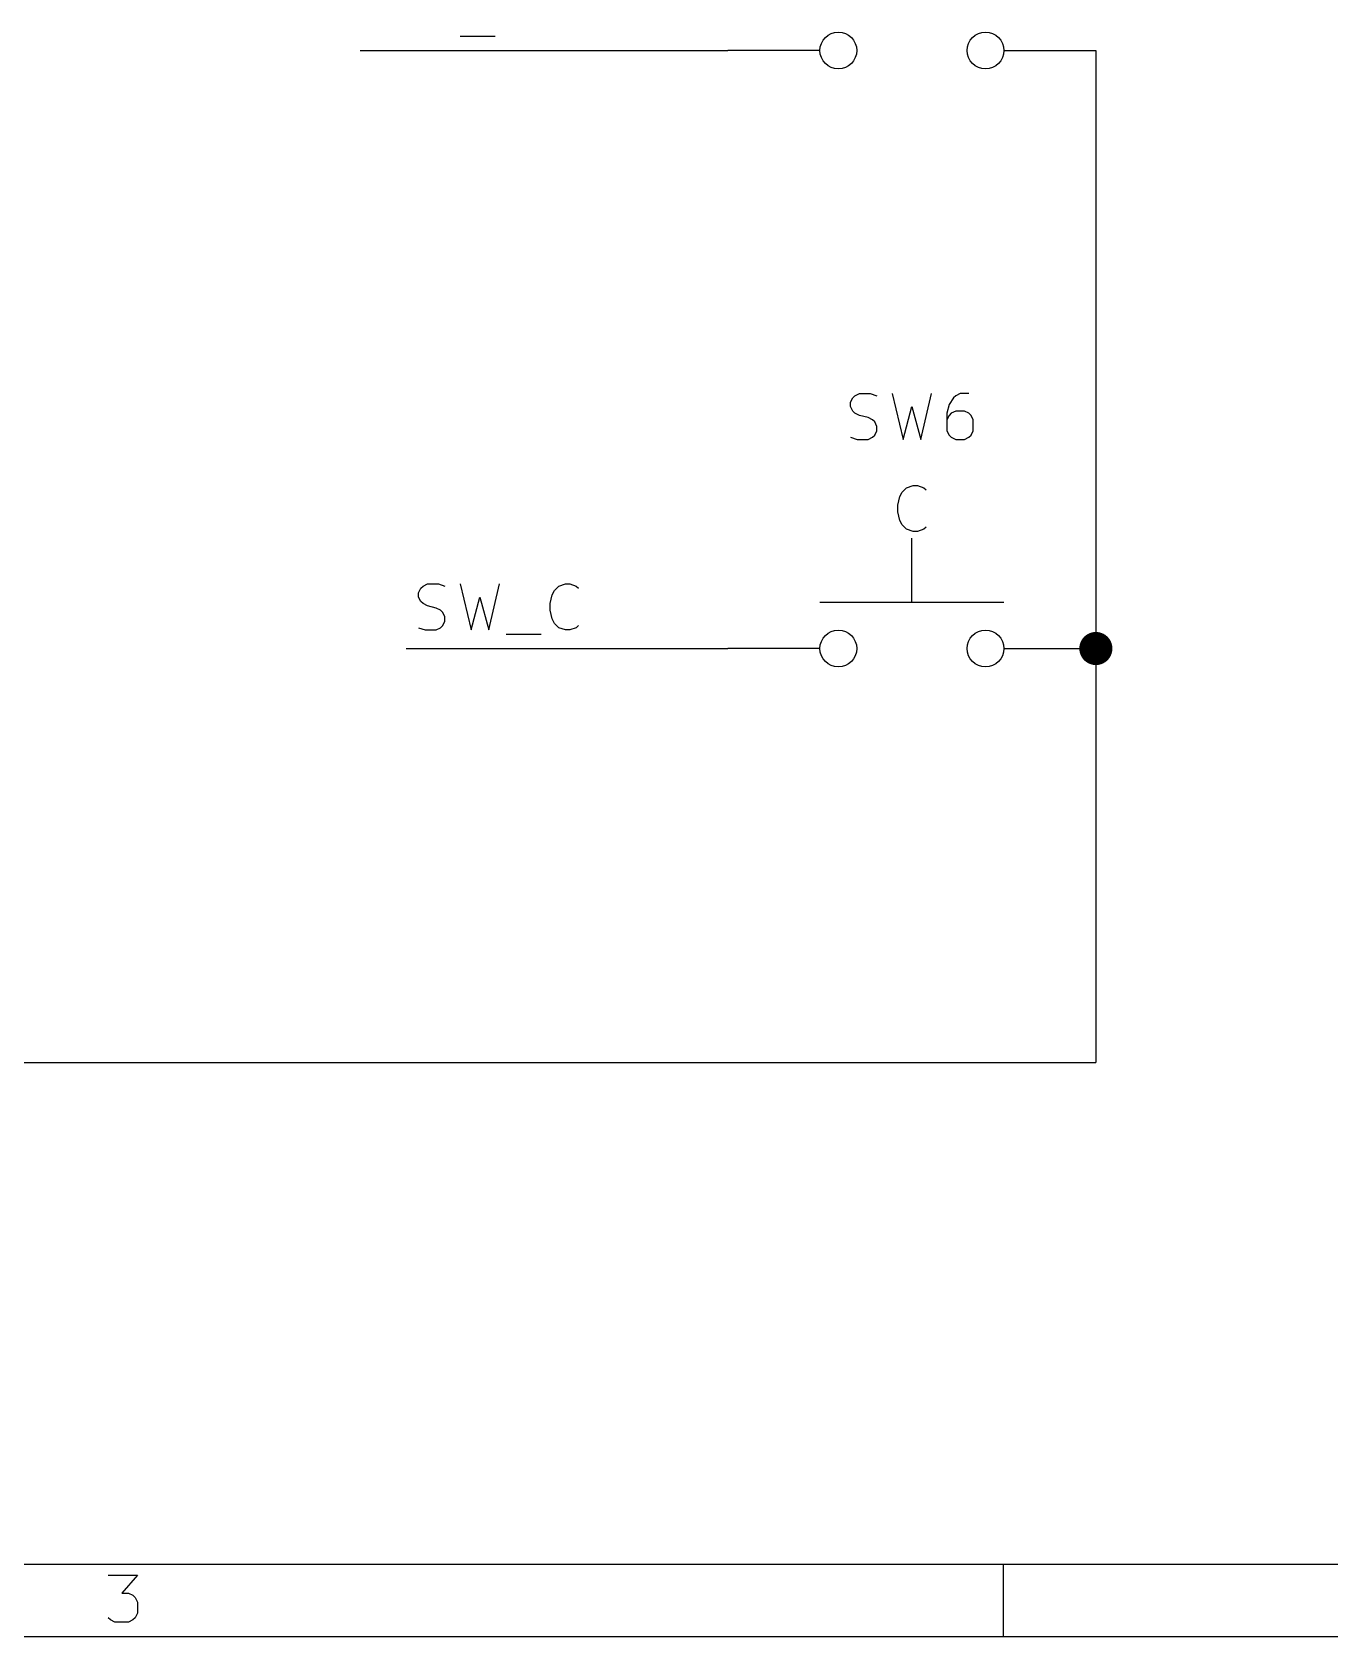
# Model space of a CAD drawing. Extents: x 0.4 to 11.3, y -7.9 to -0.4.
# Drawn here: x 5.243 to 6.654, y -7.874 to -6.13 of the extents above; entities that cross this region are included whole.
import ezdxf

# ---------------------------------------------------------------- set-up
doc = ezdxf.new("R2010")
doc.units = 0
doc.header["$MEASUREMENT"] = 0
for name, color, linetype in [('CYAN2', 4, 'CONTINUOUS'), ('GRAY1', 251, 'CONTINUOUS'), ('GREEN3', 91, 'CONTINUOUS'), ('RED2', 1, 'CONTINUOUS')]:
    doc.layers.add(name, color=color, linetype=linetype)

msp = doc.modelspace()

# ---------------------------------------------------------------- linework, layer by layer
at = {"layer": 'CYAN2', "linetype": 'CONTINUOUS'}
for p, q in [((6.13809, -6.52519), (6.14286, -6.5228)), ((6.14286, -6.5228), (6.15476, -6.5228)), ((6.15476, -6.5228), (6.16191, -6.52519)), ((6.17857, -6.5228), (6.19048, -6.5728)), ((6.20952, -6.5728), (6.22143, -6.5228)), ((6.25238, -6.5228), (6.24762, -6.52519)), ((6.2619, -6.5228), (6.25238, -6.5228)), ((6.13333, -6.53233), (6.13571, -6.52757)), ((6.13333, -6.53709), (6.13333, -6.53233)), ((6.13571, -6.54185), (6.13333, -6.53709)), ((6.13571, -6.52757), (6.13809, -6.52519)), ((6.19048, -6.5728), (6.2, -6.53709)), ((6.2, -6.53709), (6.20952, -6.5728)), ((6.24047, -6.53471), (6.23809, -6.54423)), ((6.24524, -6.52757), (6.24047, -6.53471)), ((6.24762, -6.52519), (6.24524, -6.52757)), ((6.13809, -6.54423), (6.13571, -6.54185)), ((6.14286, -6.54661), (6.13809, -6.54423)), ((6.15238, -6.549), (6.14286, -6.54661)), ((6.15714, -6.55137), (6.15238, -6.549)), ((6.15952, -6.55376), (6.15714, -6.55137)), ((6.16191, -6.55852), (6.15952, -6.55376)), ((6.16191, -6.56328), (6.16191, -6.55852)), ((6.23809, -6.54423), (6.23809, -6.56328)), ((6.24047, -6.54661), (6.23809, -6.55137)), ((6.24285, -6.54423), (6.24047, -6.54661)), ((6.24762, -6.54185), (6.24285, -6.54423)), ((6.25714, -6.54185), (6.24762, -6.54185)), ((6.2619, -6.54423), (6.25714, -6.54185)), ((6.26428, -6.54661), (6.2619, -6.54423)), ((6.26667, -6.55137), (6.26428, -6.54661)), ((6.26667, -6.56328), (6.26667, -6.55137)), ((6.13333, -6.57043), (6.14048, -6.5728)), ((6.14048, -6.5728), (6.15238, -6.5728)), ((6.15238, -6.5728), (6.15714, -6.57043)), ((6.15714, -6.57043), (6.15952, -6.56804)), ((6.15952, -6.56804), (6.16191, -6.56328)), ((6.23809, -6.56328), (6.24047, -6.56804)), ((6.24047, -6.56804), (6.24285, -6.57043)), ((6.24285, -6.57043), (6.24762, -6.5728)), ((6.24762, -6.5728), (6.25714, -6.5728)), ((6.25714, -6.5728), (6.2619, -6.57043)), ((6.2619, -6.57043), (6.26428, -6.56804)), ((6.26428, -6.56804), (6.26667, -6.56328)), ((6.18928, -6.62995), (6.19405, -6.62519)), ((6.19405, -6.62519), (6.20119, -6.6228)), ((6.20119, -6.6228), (6.20595, -6.6228)), ((6.20595, -6.6228), (6.21309, -6.62519)), ((6.21309, -6.62519), (6.21547, -6.62757)), ((6.18452, -6.64423), (6.1869, -6.63471)), ((6.18452, -6.65137), (6.18452, -6.64423)), ((6.1869, -6.63471), (6.18928, -6.62995)), ((6.1869, -6.6609), (6.18452, -6.65137)), ((6.18928, -6.66566), (6.1869, -6.6609)), ((6.19405, -6.67043), (6.18928, -6.66566)), ((6.20119, -6.6728), (6.19405, -6.67043)), ((6.20595, -6.6728), (6.20119, -6.6728)), ((6.21309, -6.67043), (6.20595, -6.6728)), ((6.21547, -6.66804), (6.21309, -6.67043))]:
    msp.add_line(p, q, dxfattribs=at)
at = {"layer": 'GRAY1', "linetype": 'CONTINUOUS'}
for p, q in [((5.70887, -6.13456), (5.74696, -6.13456)), ((5.66601, -6.73456), (5.66839, -6.73218)), ((5.66839, -6.73218), (5.67316, -6.7298)), ((5.67316, -6.7298), (5.68506, -6.7298)), ((5.68506, -6.7298), (5.6922, -6.73218)), ((5.70887, -6.7298), (5.72078, -6.7798)), ((5.73982, -6.7798), (5.75173, -6.7298)), ((5.81125, -6.73694), (5.81601, -6.73218)), ((5.81601, -6.73218), (5.82315, -6.7298)), ((5.82315, -6.7298), (5.82791, -6.7298)), ((5.82791, -6.7298), (5.83506, -6.73218)), ((5.83506, -6.73218), (5.83744, -6.73456)), ((5.66363, -6.73932), (5.66601, -6.73456)), ((5.66363, -6.74409), (5.66363, -6.73932)), ((5.66601, -6.74885), (5.66363, -6.74409)), ((5.66839, -6.75123), (5.66601, -6.74885)), ((5.72078, -6.7798), (5.7303, -6.74409)), ((5.7303, -6.74409), (5.73982, -6.7798)), ((5.80649, -6.75123), (5.80887, -6.7417)), ((5.80887, -6.7417), (5.81125, -6.73694)), ((5.67316, -6.75361), (5.66839, -6.75123)), ((5.68268, -6.75599), (5.67316, -6.75361)), ((5.68744, -6.75837), (5.68268, -6.75599)), ((5.68982, -6.76075), (5.68744, -6.75837)), ((5.6922, -6.76552), (5.68982, -6.76075)), ((5.6922, -6.77028), (5.6922, -6.76552)), ((5.80649, -6.75837), (5.80649, -6.75123)), ((5.80887, -6.76789), (5.80649, -6.75837)), ((5.66363, -6.77742), (5.67078, -6.7798)), ((5.67078, -6.7798), (5.68268, -6.7798)), ((5.68268, -6.7798), (5.68744, -6.77742)), ((5.68744, -6.77742), (5.68982, -6.77504)), ((5.68982, -6.77504), (5.6922, -6.77028)), ((5.75887, -6.78456), (5.79696, -6.78456)), ((5.81125, -6.77266), (5.80887, -6.76789)), ((5.81601, -6.77742), (5.81125, -6.77266)), ((5.82315, -6.7798), (5.81601, -6.77742)), ((5.82791, -6.7798), (5.82315, -6.7798)), ((5.83506, -6.77742), (5.82791, -6.7798)), ((5.83744, -6.77504), (5.83506, -6.77742))]:
    msp.add_line(p, q, dxfattribs=at)
at = {"layer": 'GREEN3', "linetype": 'CONTINUOUS'}
for p, q in [((5.6, -6.15), (6, -6.15)), ((6.4, -6.15), (6.4, -6.8)), ((5.65, -6.8), (6, -6.8)), ((6.4, -6.8), (6.4, -7.25)), ((5.05, -7.25), (6.4, -7.25))]:
    msp.add_line(p, q, dxfattribs=at)
at = {"layer": 'GREEN3', "const_width": 0.018}
msp.add_lwpolyline([(6.391, -6.8, 1), (6.409, -6.8, 1)], format="xyb", close=True, dxfattribs=at)
at = {"layer": 'RED2', "linetype": 'CONTINUOUS'}
for p, q in [((6.1, -6.15), (6, -6.15)), ((6.3, -6.15), (6.4, -6.15)), ((6.2, -6.75), (6.2, -6.68)), ((6.3, -6.75), (6.1, -6.75)), ((6.1, -6.8), (6, -6.8)), ((6.3, -6.8), (6.4, -6.8)), ((11.2206, -7.79556), (0.472441, -7.79556)), ((6.29921, -7.79556), (6.29921, -7.8743)), ((5.32615, -7.80712), (5.35783, -7.80712)), ((5.35783, -7.80712), (5.34078, -7.82662)), ((5.34078, -7.82662), (5.34809, -7.82662)), ((5.34809, -7.82662), (5.35296, -7.82906)), ((5.35296, -7.82906), (5.3554, -7.83149)), ((5.3554, -7.83149), (5.35783, -7.83637)), ((5.35783, -7.84855), (5.3554, -7.85343)), ((5.35783, -7.83637), (5.35783, -7.84855)), ((5.32859, -7.85587), (5.32615, -7.85343)), ((5.33346, -7.8583), (5.32859, -7.85587)), ((5.34809, -7.8583), (5.33346, -7.8583)), ((5.35296, -7.85587), (5.34809, -7.8583)), ((5.3554, -7.85343), (5.35296, -7.85587)), ((11.2993, -7.8743), (0.393701, -7.8743))]:
    msp.add_line(p, q, dxfattribs=at)
at = {"layer": 'RED2'}
for centre in [(6.12, -6.15), (6.28, -6.15), (6.12, -6.8), (6.28, -6.8)]:
    msp.add_circle(centre, 0.02, dxfattribs=at)

doc.saveas('drawing.dxf')
